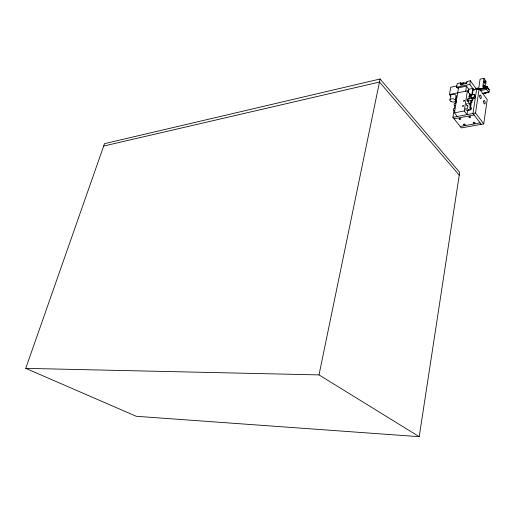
<?xml version="1.0" encoding="UTF-8"?>
<svg xmlns="http://www.w3.org/2000/svg" width="515" height="515" viewBox="0 0 515 515"><rect width="100%" height="100%" fill="white"/><g stroke="black" fill="none" stroke-linecap="round" stroke-linejoin="round"><path stroke-width="0.77" d="M453.921 111.053L452.91 117.298L461.311 127.913L483.727 123.89L487.209 99.659L479.195 88.535L473.143 89.797L472.377 94.805M488.323 92.468L482.355 93.685M482.13 93.55L489.237 91.915L489.16 89.52L488.735 89.61L486.617 86.23L482.69 87.054L483.978 78.319L480.089 79.156L478.783 87.865L475.815 88.49M480.167 90.653L486.611 89.378L488.709 92.327L489.134 92.121M488.735 89.61L486.617 86.23M486.611 89.378L486.353 87.891L486.99 86.462L486.572 86.546M485.098 88.516L486.134 81.389L483.978 78.319M476.665 89.063L472.982 113.493L481.197 124.34M483.727 123.89L475.538 113.01L479.195 88.535M470.594 107.59L471.502 101.616A1.571 1.075 -36.7 0 0 471.425 101.062L472.178 102.067M474.373 96.395L474.611 94.818M469.114 96.839L469.352 95.307M469.159 96.91L469.397 95.391M467.42 108.704L467.91 105.543M468.154 103.966L468.644 100.805M468.882 99.221L469.371 96.06A1.249 0.85 -36.7 0 0 470.749 94.831A1.249 0.85 -36.7 0 0 469.674 94.097L467.375 90.84L449.492 94.573L450.696 87.286L456.882 85.96M469.731 94.38L470.098 94.876L469.847 96.498L469.48 96.009A1.043 0.708 -36.7 0 0 470.646 94.979A1.043 0.708 -36.7 0 0 469.731 94.38L469.674 94.097M419.21 436.681L459.663 172.37L380.102 78.995L104.519 143.653L25.75 368.36L136.256 416.287L419.21 436.681L319.004 374.901L25.75 368.36M469.777 108.253L470.98 100.38M461.994 84.486L460.764 82.818L457.223 83.585L456.631 87.235L457.288 88.104L466.493 86.147L468.805 89.288L472.809 88.445L471.708 95.629L470.749 96.981L471.798 98.629M470.118 109.644L467.755 110.101L467.06 114.62L464.247 110.944L467.375 90.84M468.36 92.159L468.805 89.288M468.811 89.99L468.425 90.782M473.98 90.138L469.809 84.428L470.382 80.739L466.79 81.518L466.719 81.956A0.747 0.502 -36.9 0 1 466.551 83.037L466.481 83.475L460.449 84.769L460.519 84.331A0.74 0.496 -37.3 0 1 460.693 83.256L460.764 82.818M465.702 91.187L466.493 86.147M457.314 116.467L454.468 112.83L458.492 87.846M455.756 98.809L455.472 100.573L456.502 102.086L455.344 100.058A5.581 3.547 -67.7 0 0 455.756 98.809L456.309 98.037M454.32 108.568L454.719 106.084M455.118 103.612L455.717 99.916M455.917 98.687L456.335 96.086M449.93 99.974L450.67 95.462M319.004 374.901L380.102 78.995M473.858 94.445L474.656 95.816L473.375 97.618L471.302 98.037L470.51 96.659L471.785 94.869L473.858 94.445L475.339 96.749L474.064 98.552L472.68 98.829M103.676 146.054L379.478 82.04L459.232 175.151M460.687 83.34L463.693 82.69M456.631 87.235L469.809 84.428M477.482 89.417L486.842 87.466M479.446 89.082L486.475 87.621M479.349 89.707L486.379 88.245M482.362 93.608L488.709 92.327M467.478 99.092L472.178 98.14M467.749 101.191L472.558 100.232M454.468 112.83L464.247 110.944M452.91 117.298L475.538 113.01M454.069 118.765L474.122 114.993M460.185 126.49L480.089 122.885M449.492 94.573L450.908 96.408A2.787 1.616 5.8 0 1 451.913 94.425A2.787 1.616 5.8 0 1 455.537 94.972A2.787 1.616 5.8 0 1 455.492 97.11M470.285 109.611L470.639 110.081M471.502 101.616L471.927 102.182M460.519 84.331L461.17 85.207A0.74 0.496 -37.2 0 1 460.938 85.091M470.214 94.844L469.789 94.071M460.693 83.256L461.923 84.917M473.375 97.618L474.064 98.552M474.656 95.816L475.339 96.749M472.809 88.445L474.032 90.125M470.382 80.739L476.716 89.475M486.99 86.462L489.16 89.52M455.305 100.148L455.324 100.187A5.414 0.406 56.8 0 1 455.421 100.419M467.459 110.455A1.024 0.573 5.3 0 1 469.01 110.191M467.311 110.448A1.23 0.695 5.3 0 1 469.171 110.3M470.098 94.876A1.036 0.708 -36.7 0 1 470.961 95.114M484.171 87.293A1.197 0.47 80.9 0 1 483.63 85.741A1.197 0.47 80.9 0 1 484.197 85.078A1.197 0.47 80.9 0 1 484.628 86.752M473.543 98.011A1.255 0.856 -36.5 0 1 472.57 98.14M454.172 110.448A1.056 0.451 81.1 0 1 453.548 110.545A1.056 0.451 81.1 0 1 453.309 109.096A1.056 0.451 81.1 0 1 453.915 108.929M455.002 105.318A1.056 0.444 80.9 0 1 454.391 105.498A1.056 0.444 80.9 0 1 454.127 104.036A1.056 0.444 80.9 0 1 454.739 103.856M468.064 100.67A1.062 0.438 81 0 1 467.459 100.985A1.062 0.438 81 0 1 467.202 99.414A1.062 0.438 81 0 1 467.871 99.472M467.343 105.337A1.062 0.438 81.1 0 1 466.751 105.536A1.062 0.438 81.1 0 1 466.468 104.082A1.062 0.438 81.1 0 1 467.047 103.818M466.629 109.965A1.069 0.444 81.2 0 1 466.017 110.068A1.069 0.444 81.2 0 1 465.772 108.594A1.069 0.444 81.2 0 1 466.371 108.427M462.476 84.73A3.032 1.79 5 0 1 463.745 83.07A3.032 1.79 5 0 1 466.925 83.147M464.472 100.715C463.429 102.762 463.043 99.595 464.472 100.715M462.56 106.071C463.719 107.41 463.899 104.082 462.567 106.026M484.139 81.602A0.991 0.393 80.8 0 0 484.699 83.05A0.991 0.393 80.8 0 0 484.815 81.55A0.991 0.393 80.8 0 0 484.139 81.602M484.242 81.467A1.197 0.47 80.8 0 0 484.918 83.211A1.197 0.47 80.8 0 0 485.059 81.409A1.197 0.47 80.8 0 0 484.242 81.467M483.534 85.722A0.998 0.393 80.9 0 0 484.094 87.17A0.998 0.393 80.9 0 0 484.216 85.664A0.998 0.393 80.9 0 0 483.534 85.722M463.828 124.92A0.908 0.496 5.7 0 0 465.29 124.707A0.908 0.496 5.7 0 0 464.067 124.083A0.908 0.496 5.7 0 0 463.828 124.92M473.678 123.182A0.921 0.502 5.2 0 0 475.094 122.879A0.921 0.502 5.2 0 0 473.774 122.313A0.921 0.502 5.2 0 0 473.678 123.182M469.255 117.407A0.927 0.515 5.3 0 0 470.678 117.098A0.927 0.515 5.3 0 0 469.339 116.525A0.927 0.515 5.3 0 0 469.255 117.407M459.354 119.21A0.914 0.509 5.9 0 0 460.822 118.991A0.914 0.509 5.9 0 0 459.586 118.353A0.914 0.509 5.9 0 0 459.354 119.21M479.729 95.925A1.815 0.727 81.1 0 0 480.701 98.655A1.815 0.727 81.1 0 0 481.01 95.99A1.815 0.727 81.1 0 0 479.729 95.925M483.649 101.313A1.802 0.715 81.3 0 0 484.609 104.004A1.802 0.715 81.3 0 0 484.905 101.352A1.802 0.715 81.3 0 0 483.649 101.313M471.933 98.7A1.069 0.438 81 0 0 472.545 100.238A1.069 0.438 81 0 0 472.68 98.61A1.069 0.438 81 0 0 471.933 98.7M469.545 103.599A1.069 0.438 81.1 0 0 470.156 105.137A1.069 0.438 81.1 0 0 470.298 103.509A1.069 0.438 81.1 0 0 469.545 103.599M470.536 107.854A1.069 0.438 81.3 0 0 471.154 109.392A1.069 0.438 81.3 0 0 471.289 107.751A1.069 0.438 81.3 0 0 470.536 107.854M451.14 101.648A2.794 1.603 5.9 0 0 455.466 100.702A2.794 1.603 5.9 0 0 451.443 98.88A2.794 1.603 5.9 0 0 451.14 101.648"/></g></svg>
